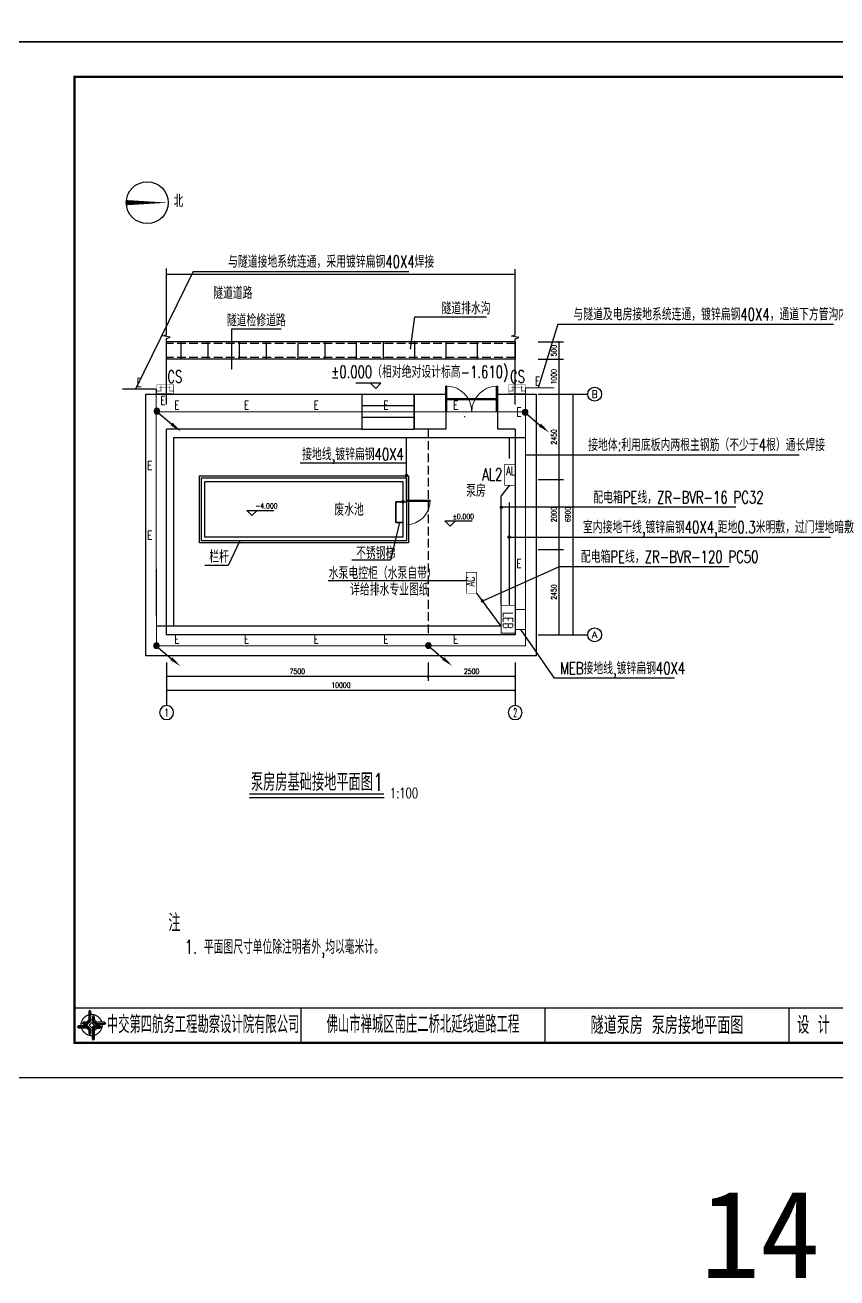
# Model space of a CAD drawing. Header units: millimetres. Extents: x 210068 to 672068, y -299976 to -107099.
# Drawn here: x 463653 to 486946, y -299935 to -264009 of the extents above; entities that cross this region are included whole.
import ezdxf
from ezdxf.enums import TextEntityAlignment as Align

# ---------------------------------------------------------------- set-up
doc = ezdxf.new("R2010")
doc.units = ezdxf.units.MM
doc.header["$LTSCALE"] = 1000
doc.header["$MEASUREMENT"] = 0
doc.linetypes.add('DASH', pattern=[0.35, 0.25, -0.1])
for name, color, linetype in [('---GPS_废水管_DN', 74, 'Continuous'), ('1', 1, 'Continuous'), ('AXIS', 6, 'Continuous'), ('AXIS_TEXT', 7, 'Continuous'), ('DIM_ELEV', 3, 'Continuous'), ('DIM_LEAD', 3, 'Continuous'), ('DIM_SYMB', 3, 'Continuous'), ('E-SYST-DIM', 3, 'Continuous'), ('E-TEXT-PLAN', 7, 'Continuous'), ('E-TEXT-PLAN-DER', 7, 'Continuous'), ('electrical text', 3, 'Continuous'), ('FL', 7, 'Continuous'), ('GRD', 132, 'GRD1'), ('PMSBB', 7, 'Continuous'), ('PUB_TEXT', 7, 'Continuous'), ('QQ', 8, 'Continuous'), ('T-CABL-E', 7, 'Continuous'), ('WALL', 9, 'Continuous'), ('WINDOW', 4, 'Continuous'), ('图框', 7, 'Continuous'), ('文字', 7, 'Continuous')]:
    doc.layers.add(name, color=color, linetype=linetype)
doc.styles.add('-黑体', font='SIMHEI.TTF')
doc.styles.add('_TCH_AXIS', font='COMPLEX', dxfattribs={"bigfont": 'GBCBIG'})
doc.styles.add('_TCH_DIM', font='SIMPLEX', dxfattribs={"width": 0.8, "height": 3.5, "bigfont": 'HZTXT'})
doc.styles.add('COMPLEX', font='COMPLEX')
doc.styles.add('DIM_FONT', font='SIMPLEX', dxfattribs={"width": 0.7, "bigfont": 'GBCBIG'})
doc.styles.add('IDQSTYLE', font='simplex1.shx', dxfattribs={"width": 0.7, "bigfont": 'hztxt.shx'})
doc.styles.get("Standard").update_dxf_attribs({"font": 'simplex1.shx', "width": 0.7, "bigfont": 'HZTXT.shx'})
doc.styles.add('四航院', font='simplex1.shx', dxfattribs={"width": 0.7, "height": 3.5, "bigfont": 'HZTXT.shx'})
doc.linetypes.add('GRD1', pattern='A,0.1,-0.3,0.58,[130,Idq30.shx,S=0.2,R=0,X=0,Y=0],-0.01,[130,Idq30.shx,S=0.2,R=0,X=0,Y=0],-0.01,[130,Idq30.shx,S=0.2,R=0,X=0,Y=0],-0.01,[130,Idq30.shx,S=0.2,R=0,X=0,Y=0],-0.01,0.58,-0.3,0.1', length=2)
doc.dimstyles.new('DIMN50', dxfattribs={"dimscale": 0.5, "dimtxt": 300, "dimasz": 100, "dimexe": 250, "dimexo": 300, "dimgap": 150, "dimtad": 1, "dimdec": 0, "dimzin": 0, "dimdsep": 46, "dimtxsty": 'DIM_FONT', "dimblk": 'ARCHTICK', "dimcen": 0.09, "dimclrt": 7, "dimazin": 2, "dimtfac": 1, "dimtdec": 0, "dimtix": 1, "dimtmove": 2, "dimatfit": 3, "dimldrblk": 'ARCHTICK', "dimfxl": 0, "dimtolj": 1, "dimtzin": 0, "dimarcsym": 0})

# ---------------------------------------------------------------- blocks, each defined once
blk = doc.blocks.new('tb')
at = {"lineweight": -3}
h = blk.add_hatch(color=256, dxfattribs=at)
h.paths.add_polyline_path([(-1.23, -0.13), (-3.78, -0.14), (-4.14, -0.41), (-1.4, -0.44), (-0.56, -1.24), (-0.54, -2.62), (-0.27, -2.2), (-0.26, -1.06)])
h.paths.add_polyline_path([(0.13, -1.08), (0.14, -3.86), (0.41, -4.26), (0.44, -1.24), (1.25, -0.43), (2.66, -0.43), (2.26, -0.16), (1.07, -0.15)])
h.paths.add_polyline_path([(1.08, 0.3), (3.62, 0.3), (4.02, 0.56), (1.25, 0.57), (0.43, 1.39), (0.43, 2.8), (0.16, 2.41), (0.15, 1.24)])
h.paths.add_polyline_path([(-0.28, 1.21), (-0.28, 3.99), (-0.56, 4.39), (-0.57, 1.41), (-1.38, 0.6), (-2.74, 0.56), (-2.33, 0.3), (-1.2, 0.29)])
for p, q in [((-0.56, 4.39), (-0.57, 1.41)), ((-1.38, 0.6), (-2.74, 0.56)), ((-0.57, 1.41), (-1.38, 0.6)), ((0.43, 2.8), (0.43, 1.39)), ((0.43, 1.39), (1.25, 0.57)), ((1.25, 0.57), (4.02, 0.56)), ((-4.14, -0.41), (-1.4, -0.44)), ((-1.4, -0.44), (-0.56, -1.24)), ((-0.56, -1.24), (-0.54, -2.62)), ((0.41, -4.26), (0.44, -1.24)), ((0.44, -1.24), (1.25, -0.43)), ((1.25, -0.43), (2.66, -0.43))]:
    blk.add_line(p, q, dxfattribs=at)
at = {"lineweight": -3, "flags": 128}
for points in [[(-0.9, 3.99), (-0.9, 1.58), (-1.53, 0.91), (-2.34, 0.91), (-2.74, 0.56), (-2.33, 0.3), (-1.2, 0.29), (-0.28, 1.21), (-0.28, 3.99), (-0.56, 4.39)], [(-0.04, 0.77), (0.68, 0.04), (-0.04, -0.69), (-0.77, 0.05)], [(3.62, 0.92), (1.43, 0.92), (0.77, 1.54), (0.77, 2.38), (0.43, 2.8), (0.16, 2.41), (0.15, 1.24), (1.08, 0.3), (3.62, 0.3), (4.02, 0.56)], [(-3.73, -0.76), (-1.54, -0.76), (-0.89, -1.39), (-0.89, -2.21), (-0.54, -2.62), (-0.27, -2.2), (-0.26, -1.06), (-1.23, -0.13), (-3.78, -0.14), (-4.14, -0.41)], [(0.75, -3.85), (0.75, -1.43), (1.4, -0.78), (2.26, -0.78), (2.66, -0.43), (2.26, -0.16), (1.07, -0.15), (0.13, -1.08), (0.14, -3.86), (0.41, -4.26)]]:
    blk.add_lwpolyline(points, close=True, dxfattribs=at)
at = {"lineweight": -3, "const_width": 0.35, "flags": 128}
for points in [[(-0.9, 3.02, 0.324167), (-3.16, -0.14)], [(2.88, 0.92, 0.324403), (-0.24, 3.15)], [(0.75, -2.86, 0.325418), (3.02, 0.26)], [(-2.98, -0.76, 0.322976), (0.14, -2.98)]]:
    blk.add_lwpolyline(points, format="xyb", dxfattribs=at)
blk = doc.blocks.new('series')
at = {"width": 0.75}
for tag, height, p in [('页码', 4, (-35, -19)), ('图名', 5, (-220, -282)), ('图号', 5, (-20, -282))]:
    blk.add_attdef(tag, text='', height=height, dxfattribs=at).set_placement(p, align=Align.MIDDLE_CENTER)
blk = doc.blocks.new('$DorLib2D$00000001')
at = {"color": 8}
for p, q in [((0.45, 0.975), (0.5, 0.975)), ((0.45, 0), (0.45, 0.975)), ((0.5, 0), (0.5, 0.975)), ((0.5, 0), (0.45, 0))]:
    blk.add_line(p, q, dxfattribs=at)
at = {"color": 8, "lineweight": 13}
blk.add_arc((0.475, 0), 0.975, 91.4693, 180, dxfattribs=at)
blk = doc.blocks.new('$TCHSYS$WIN2D')
for p, q in [((-0.5, 0.5), (0.5, 0.5)), ((-0.5, 0.5), (-0.5, -0.5)), ((0.5, 0.5), (0.5, -0.5)), ((0.5, 0.167), (-0.5, 0.167)), ((0.5, -0.167), (-0.5, -0.167)), ((-0.5, -0.5), (0.5, -0.5))]:
    blk.add_line(p, q)
blk = doc.blocks.new('_AXISO')
blk.add_circle((0, 0), 0.5)
at = {"layer": 'AXIS_TEXT', "style": 'COMPLEX', "width": 1.041667}
blk.add_attdef('A', text='', height=0.56, dxfattribs=at).set_placement((-0.25, -0.28), (0.25, -0.28), align=Align.FIT)
blk = doc.blocks.new('$DorLib2D$00000002')
at = {"color": 8}
for p, q in [((-0.5, 0), (-0.5, 0.4875)), ((-0.475, 0.4875), (-0.5, 0.4875)), ((-0.475, 0), (-0.475, 0.4875)), ((0.475, 0), (0.475, 0.4875)), ((0.475, 0.4875), (0.5, 0.4875)), ((0.5, 0), (0.5, 0.4875)), ((-0.5, 0), (-0.475, 0)), ((0.5, 0), (0.475, 0))]:
    blk.add_line(p, q, dxfattribs=at)
at = {"color": 8, "lineweight": 13}
for centre, start, end in [((-0.4875, 0), 0, 88.53072), ((0.4875, 0), 91.46928, 180)]:
    blk.add_arc(centre, 0.4875, start, end, dxfattribs=at)
blk = doc.blocks.new('_ArchTick')
at = {"color": 0, "linetype": 'ByBlock', "const_width": 0.4}
blk.add_lwpolyline([(-0.5, -0.5), (0.5, 0.5)], dxfattribs=at)
blk = doc.blocks.new('*D153')
at = {"layer": 'AXIS', "color": 0, "lineweight": -2}
for p, q in [((478642, -274594), (479498, -274594)), ((479373, -281494), (479373, -274594)), ((478642, -281494), (479498, -281494))]:
    blk.add_line(p, q, dxfattribs=at)
at = {"layer": 'Defpoints', "color": 0}
for p in [(478492, -274594), (479373, -274594), (478492, -281494)]:
    blk.add_point(p, dxfattribs=at)
at = {"layer": 'AXIS', "color": 0, "lineweight": -2, "xscale": 50, "yscale": 50, "zscale": 50}
for p, rotation in [((479373, -274594), 90), ((479373, -281494), 270)]:
    blk.add_blockref('_ArchTick', p, dxfattribs=dict(at, rotation=rotation))
at = {"layer": 'AXIS', "color": 7, "insert": (479223, -278044), "char_height": 150, "attachment_point": 5, "rotation": 90, "style": 'DIM_FONT'}
blk.add_mtext('\\A1;6900', dxfattribs=at)
blk = doc.blocks.new('*D154')
at = {"layer": 'AXIS', "color": 0, "lineweight": -2}
for p, q in [((478377, -273094), (479098, -273094)), ((478973, -273594), (478973, -273094)), ((478377, -273594), (479098, -273594))]:
    blk.add_line(p, q, dxfattribs=at)
at = {"layer": 'Defpoints', "color": 0}
for p in [(478227, -273094), (478973, -273094), (478227, -273594)]:
    blk.add_point(p, dxfattribs=at)
at = {"layer": 'AXIS', "color": 0, "lineweight": -2, "xscale": 50, "yscale": 50, "zscale": 50}
for p, rotation in [((478973, -273094), 90), ((478973, -273594), 270)]:
    blk.add_blockref('_ArchTick', p, dxfattribs=dict(at, rotation=rotation))
at = {"layer": 'AXIS', "color": 7, "insert": (478823, -273344), "char_height": 150, "attachment_point": 5, "rotation": 90, "style": 'DIM_FONT'}
blk.add_mtext('\\A1;500', dxfattribs=at)
blk = doc.blocks.new('*D155')
at = {"layer": 'AXIS', "color": 0, "lineweight": -2}
for p, q in [((478377, -273594), (479098, -273594)), ((478973, -274594), (478973, -273594)), ((478377, -274594), (479098, -274594))]:
    blk.add_line(p, q, dxfattribs=at)
at = {"layer": 'Defpoints', "color": 0}
for p in [(478227, -273594), (478973, -273594), (478227, -274594)]:
    blk.add_point(p, dxfattribs=at)
at = {"layer": 'AXIS', "color": 0, "lineweight": -2, "xscale": 50, "yscale": 50, "zscale": 50}
for p, rotation in [((478973, -273594), 90), ((478973, -274594), 270)]:
    blk.add_blockref('_ArchTick', p, dxfattribs=dict(at, rotation=rotation))
at = {"layer": 'AXIS', "color": 7, "insert": (478823, -274094), "char_height": 150, "attachment_point": 5, "rotation": 90, "style": 'DIM_FONT'}
blk.add_mtext('\\A1;1000', dxfattribs=at)
blk = doc.blocks.new('*D156')
at = {"layer": 'AXIS', "color": 0, "lineweight": -2}
for p, q in [((478377, -274594), (479098, -274594)), ((478973, -277044), (478973, -274594)), ((478377, -277044), (479098, -277044))]:
    blk.add_line(p, q, dxfattribs=at)
at = {"layer": 'Defpoints', "color": 0}
for p in [(478227, -274594), (478973, -274594), (478227, -277044)]:
    blk.add_point(p, dxfattribs=at)
at = {"layer": 'AXIS', "color": 0, "lineweight": -2, "xscale": 50, "yscale": 50, "zscale": 50}
for p, rotation in [((478973, -274594), 90), ((478973, -277044), 270)]:
    blk.add_blockref('_ArchTick', p, dxfattribs=dict(at, rotation=rotation))
at = {"layer": 'AXIS', "color": 7, "insert": (478823, -275819), "char_height": 150, "attachment_point": 5, "rotation": 90, "style": 'DIM_FONT'}
blk.add_mtext('\\A1;2450', dxfattribs=at)
blk = doc.blocks.new('*D157')
at = {"layer": 'AXIS', "color": 0, "lineweight": -2}
for p, q in [((478377, -277044), (479098, -277044)), ((478973, -279044), (478973, -277044)), ((478377, -279044), (479098, -279044))]:
    blk.add_line(p, q, dxfattribs=at)
at = {"layer": 'Defpoints', "color": 0}
for p in [(478227, -277044), (478973, -277044), (478227, -279044)]:
    blk.add_point(p, dxfattribs=at)
at = {"layer": 'AXIS', "color": 0, "lineweight": -2, "xscale": 50, "yscale": 50, "zscale": 50}
for p, rotation in [((478973, -277044), 90), ((478973, -279044), 270)]:
    blk.add_blockref('_ArchTick', p, dxfattribs=dict(at, rotation=rotation))
at = {"layer": 'AXIS', "color": 7, "insert": (478823, -278044), "char_height": 150, "attachment_point": 5, "rotation": 90, "style": 'DIM_FONT'}
blk.add_mtext('\\A1;2000', dxfattribs=at)
blk = doc.blocks.new('*D158')
at = {"layer": 'AXIS', "color": 0, "lineweight": -2}
for p, q in [((478377, -279044), (479098, -279044)), ((478973, -281494), (478973, -279044)), ((478377, -281494), (479098, -281494))]:
    blk.add_line(p, q, dxfattribs=at)
at = {"layer": 'Defpoints', "color": 0}
for p in [(478227, -279044), (478973, -279044), (478227, -281494)]:
    blk.add_point(p, dxfattribs=at)
at = {"layer": 'AXIS', "color": 0, "lineweight": -2, "xscale": 50, "yscale": 50, "zscale": 50}
for p, rotation in [((478973, -279044), 90), ((478973, -281494), 270)]:
    blk.add_blockref('_ArchTick', p, dxfattribs=dict(at, rotation=rotation))
at = {"layer": 'AXIS', "color": 7, "insert": (478823, -280269), "char_height": 150, "attachment_point": 5, "rotation": 90, "style": 'DIM_FONT'}
blk.add_mtext('\\A1;2450', dxfattribs=at)
blk = doc.blocks.new('*D159')
at = {"layer": 'AXIS', "color": 0, "lineweight": -2}
for p, q in [((467714, -282434), (467714, -283216)), ((477714, -282434), (477714, -283216)), ((477714, -283091), (467714, -283091))]:
    blk.add_line(p, q, dxfattribs=at)
at = {"layer": 'Defpoints', "color": 0}
for p in [(467714, -282284), (477714, -282284), (467714, -283091)]:
    blk.add_point(p, dxfattribs=at)
at = {"layer": 'AXIS', "color": 0, "lineweight": -2, "xscale": 50, "yscale": 50, "zscale": 50, "rotation": 180}
blk.add_blockref('_ArchTick', (467714, -283091), dxfattribs=at)
at = {"layer": 'AXIS', "color": 0, "lineweight": -2, "xscale": 50, "yscale": 50, "zscale": 50}
blk.add_blockref('_ArchTick', (477714, -283091), dxfattribs=at)
at = {"layer": 'AXIS', "color": 7, "insert": (472714, -282941), "char_height": 150, "attachment_point": 5, "style": 'DIM_FONT'}
blk.add_mtext('\\A1;10000', dxfattribs=at)
blk = doc.blocks.new('*D160')
at = {"layer": 'AXIS', "color": 0, "lineweight": -2}
for p, q in [((475214, -282284), (475214, -282816)), ((477714, -282284), (477714, -282816)), ((477714, -282691), (475214, -282691))]:
    blk.add_line(p, q, dxfattribs=at)
at = {"layer": 'Defpoints', "color": 0}
for p in [(475214, -282134), (477714, -282134), (475214, -282691)]:
    blk.add_point(p, dxfattribs=at)
at = {"layer": 'AXIS', "color": 0, "lineweight": -2, "xscale": 50, "yscale": 50, "zscale": 50, "rotation": 180}
blk.add_blockref('_ArchTick', (475214, -282691), dxfattribs=at)
at = {"layer": 'AXIS', "color": 0, "lineweight": -2, "xscale": 50, "yscale": 50, "zscale": 50}
blk.add_blockref('_ArchTick', (477714, -282691), dxfattribs=at)
at = {"layer": 'AXIS', "color": 7, "insert": (476464, -282541), "char_height": 150, "attachment_point": 5, "style": 'DIM_FONT'}
blk.add_mtext('\\A1;2500', dxfattribs=at)
blk = doc.blocks.new('*D161')
at = {"layer": 'AXIS', "color": 0, "lineweight": -2}
for p, q in [((467714, -282284), (467714, -282816)), ((475214, -282284), (475214, -282816)), ((475214, -282691), (467714, -282691))]:
    blk.add_line(p, q, dxfattribs=at)
at = {"layer": 'Defpoints', "color": 0}
for p in [(467714, -282134), (475214, -282134), (467714, -282691)]:
    blk.add_point(p, dxfattribs=at)
at = {"layer": 'AXIS', "color": 0, "lineweight": -2, "xscale": 50, "yscale": 50, "zscale": 50, "rotation": 180}
blk.add_blockref('_ArchTick', (467714, -282691), dxfattribs=at)
at = {"layer": 'AXIS', "color": 0, "lineweight": -2, "xscale": 50, "yscale": 50, "zscale": 50}
blk.add_blockref('_ArchTick', (475214, -282691), dxfattribs=at)
at = {"layer": 'AXIS', "color": 7, "insert": (471464, -282541), "char_height": 150, "attachment_point": 5, "style": 'DIM_FONT'}
blk.add_mtext('\\A1;7500', dxfattribs=at)
blk = doc.blocks.new('HC001538')
at = {"color": 0, "linetype": 'Continuous', "const_width": 0.3}
blk.add_lwpolyline([(5, 2.5), (-5, 2.5), (-5, -2.5), (5, -2.5)], close=True, dxfattribs=at)
at = {"color": 0, "style": 'IDQSTYLE', "width": 0.7}
blk.add_attdef('AXT', (-2.25, -1.25), '', height=2.5, dxfattribs=at)
at = {"layer": 'E-TEXT-PLAN-DER', "color": 0, "style": 'IDQSTYLE', "width": 0.7}
blk.add_attdef('PSFHATT', (7, -2.5), '', height=2.5, dxfattribs=at)
blk = doc.blocks.new('HC001529')
at = {"color": 0, "linetype": 'Continuous', "const_width": 0.3}
blk.add_lwpolyline([(5, 2.5), (-5, 2.5), (-5, -2.5), (5, -2.5)], close=True, dxfattribs=at)
at = {"color": 0, "style": 'IDQSTYLE', "width": 0.7}
blk.add_attdef('AL', (-1.46, -1.25), '', height=2.5, dxfattribs=at)
at = {"layer": 'E-TEXT-PLAN-DER', "color": 0, "style": 'IDQSTYLE', "width": 0.7}
blk.add_attdef('PSFHATT', (7, -2.5), '', height=2.5, dxfattribs=at)
blk = doc.blocks.new('*X18')
at = {"color": 0, "linetype": 'Continuous'}
for p, q in [((192.59, 446.72), (193.87, 448.01)), ((192.65, 446.36), (194.23, 447.94)), ((192.69, 447.24), (193.35, 447.91)), ((192.79, 446.07), (194.52, 447.8)), ((192.98, 445.84), (194.75, 447.61)), ((193.23, 445.66), (194.93, 447.37)), ((193.53, 445.54), (195.05, 447.06)), ((193.92, 445.51), (195.08, 446.67)), ((194.61, 445.77), (194.82, 445.99))]:
    blk.add_line(p, q, dxfattribs=at)
blk = doc.blocks.new('HC000750')
at = {"color": 0, "linetype": 'Continuous'}
blk.add_line((0, -0.06), (-3.11, -3.23), dxfattribs=at)
blk.add_lwpolyline([(-3.11, -3.23, 0.8, 0, 0), (-5.06, -5.12, 0, 0, 0)], format="xyseb", dxfattribs=at)
blk.add_circle((0, 0), 0.625, dxfattribs=at)
at = {"color": 0, "linetype": 'Continuous', "xscale": 0.5, "yscale": 0.5, "zscale": 0.5}
blk.add_blockref('*X18', (-96.92, -223.38), dxfattribs=at)
at = {"layer": 'E-TEXT-PLAN-DER', "color": 0, "style": 'IDQSTYLE', "width": 0.7}
blk.add_attdef('PSFHATT', (2.63, -5.12), '', height=2.5, dxfattribs=at)
blk = doc.blocks.new('A$C4E6C0036')
at = {"layer": 'E-TEXT-PLAN', "color": 4, "xscale": 320, "yscale": 320, "zscale": 320}
blk.add_blockref('HC000750', (1618, 1638), dxfattribs=at)
blk = doc.blocks.new('1633')
at = {"layer": 'FL', "color": 11, "linetype": 'Continuous', "const_width": 0.3}
blk.add_lwpolyline([(2.5, -5), (2.5, 5), (-2.5, 5), (-2.5, -5)], close=True, dxfattribs=at)
for points in [[(1.96, 2.5), (-1.19, 2.5), (-1.19, 5)], [(1.12, 0), (1.12, 3.71)], [(1.12, 0), (1.12, -3.71)], [(1.96, -2.5), (-1.19, -2.5), (-1.19, -5)]]:
    blk.add_lwpolyline(points, dxfattribs=at)
blk = doc.blocks.new('A$C1E6022BB')
at = {"layer": 'PMSBB', "color": 3, "linetype": 'Continuous', "ltscale": 1.25, "xscale": 96, "yscale": 96, "zscale": 96, "rotation": 90}
blk.add_blockref('1633', (494, 254), dxfattribs=at)

msp = doc.modelspace()

# ---------------------------------------------------------------- linework, layer by layer
at = {"layer": '---GPS_废水管_DN', "const_width": 20}
msp.add_lwpolyline([(476262.5, -275251.6, -1), (476267, -275232.2, -1)], format="xyb", close=True, dxfattribs=at)
at = {"layer": '---GPS_废水管_DN'}
msp.add_lwpolyline([(468813.9, -277094.3), (474494.4, -277094.3), (474494.4, -278694.4), (468813.9, -278694.4)], close=True, dxfattribs=at)
for p, q in [((475714.4, -274714.4), (477214.4, -274714.4)), ((475714.4, -274744.4), (477214.4, -274744.4)), ((470087.9, -286159.1), (473952.4, -286159.1))]:
    msp.add_line(p, q)
at = {"color": 8, "linetype": 'DASH'}
msp.add_line((475214.4, -275594.4), (475214.4, -281494.4), dxfattribs=at)
for points in [[(504068.5, -264491.9), (504068.5, -234791.9), (462068.5, -234791.9), (462068.5, -264491.9)], [(504068.5, -294191.9), (504068.5, -264491.9), (462068.5, -264491.9), (462068.5, -294191.9)]]:
    msp.add_lwpolyline(points, close=True)
for points, const_width in [([(503068.5, -265491.9), (465068.5, -265491.9), (465068.5, -293191.9), (503068.5, -293191.9), (503068.5, -265491.9)], 70), ([(470087.9, -286059.1), (473952.4, -286059.1)], 40), ([(465068.5, -292191.9), (503068.5, -292191.9)], 40)]:
    msp.add_lwpolyline(points, dxfattribs=dict(const_width=const_width))
at = {"layer": 'AXIS'}
for p, q in [((478492.2, -274594.4), (479793.8, -274594.4)), ((478492.2, -281494.4), (479793.8, -281494.4)), ((467714.4, -282284.4), (467714.4, -283524.1)), ((477714.4, -282284.4), (477714.4, -283524.1))]:
    msp.add_line(p, q, dxfattribs=at)
at = {"layer": 'DIM_ELEV'}
for p, q in [((473864.3, -274280), (473140.8, -274280)), ((473714.3, -274430), (473564.3, -274280)), ((473714.3, -274430), (473864.3, -274280)), ((470161.9, -278075), (470011.9, -277925)), ((470011.9, -277925), (470794.4, -277925)), ((470161.9, -278075), (470311.9, -277925)), ((475850.3, -278379.3), (475700.3, -278229.3)), ((475700.3, -278229.3), (476482.8, -278229.3)), ((475850.3, -278379.3), (476000.3, -278229.3))]:
    msp.add_line(p, q, dxfattribs=at)
at = {"layer": 'DIM_LEAD', "extrusion": (-1, 0, 0)}
msp.add_line((474380.1, -278277.6, 30), (474380.1, -278277.6), dxfattribs=at)
at = {"layer": 'DIM_SYMB'}
msp.add_lwpolyline([(466558.4, -269102.1, 150, 0, 0), (467758.4, -269102.1, 0, 0, 0)], format="xyseb", dxfattribs=at)
for points in [[(467714.4, -274894.4), (467714.4, -273000.1), (467819.4, -272961.9), (467609.4, -272924.9), (467714.4, -272887.6), (467714.4, -270993.4)], [(477714.4, -274894.4), (477714.4, -273008.9), (477819.4, -272970.6), (477609.4, -272933.6), (477714.4, -272896.4), (477714.4, -271010.8)]]:
    msp.add_lwpolyline(points, dxfattribs=at)
msp.add_circle((467158.4, -269102.1), 600, dxfattribs=at)
at = {"layer": 'E-SYST-DIM'}
msp.add_line((478980.7, -279541), (476777.3, -280525.6), dxfattribs=at)
at = {"layer": 'electrical text'}
for p, q in [((468478.6, -271079.1), (466822.5, -274445.7)), ((468478.6, -271079.1), (474664.9, -271079.1)), ((474714.4, -273284.7), (474839.1, -272379.7)), ((474839.1, -272379.7), (476894, -272379.7)), ((478934, -272588.6), (478370.7, -274410.5)), ((478934, -272588.6), (486842.6, -272588.6)), ((469581, -272724.7), (470998.7, -272724.7)), ((469581, -273870.8), (469581, -272724.7)), ((471550.1, -276565.7), (474594.4, -276565.7)), ((478011.5, -276333.6), (485860.4, -276333.6)), ((484044.5, -277838.3), (477314.4, -277838.3)), ((474394.4, -278277.6), (474139.9, -279354.1)), ((477490.5, -278691.8), (486755.7, -278691.8)), ((469814.8, -278794.4), (469483.4, -279504.2)), ((474139.9, -279354.1), (473027.1, -279354.1)), ((469483.4, -279504.2), (468814.6, -279504.2)), ((483852.1, -279541), (478980.7, -279541)), ((476309.6, -279946.6), (472346.5, -279946.6)), ((477862.8, -281339.5), (478835.5, -282736.5)), ((482284.2, -282736.5), (478835.5, -282736.5))]:
    msp.add_line(p, q, dxfattribs=at)
for points, const_width in [([(474714.3, -273294.7, -1), (474714.5, -273274.7, -1)], 20), ([(471461.6, -273604, -1), (471467.2, -273584.8, -1)], 20), ([(469581, -273880.8, -1), (469581, -273860.8, -1)], 20), ([(474619.4, -276922.6, -1), (474569.4, -276922.6, -1)], 50), ([(474519.4, -277677.6, -1), (474469.4, -277677.6, -1)], 50), ([(477339.4, -277838.3, -1), (477289.4, -277838.3, -1)], 50), ([(474403.9, -278274.7, 1), (474384.8, -278280.5, 1)], 20), ([(469819, -278785.3, 1), (469810.6, -278803.4, 1)], 20), ([(477515.7, -278691.8, 1), (477565.7, -278691.8, 1)], 50), ([(476802.3, -280525.6, -1), (476752.3, -280525.6, -1)], 50)]:
    msp.add_lwpolyline(points, format="xyb", close=True, dxfattribs=dict(at, const_width=const_width))
at = {"layer": 'GRD', "ltscale": 0.5}
for p, q in [((467924.3, -275832.1), (478011.3, -275832.1)), ((467924.3, -281250), (467924.3, -275832.1)), ((474594.4, -277677.6), (474594.4, -275832.1)), ((477540.7, -275832.1), (477540.7, -276435.8)), ((477314.4, -277514.8), (477564.4, -277205.5)), ((474494.4, -277677.6), (474594.4, -277677.6)), ((477314.4, -280646.8), (477314.4, -277514.8)), ((477540.7, -277704.6), (477540.7, -280646.8)), ((477314.4, -281250), (476609.6, -280299.5)), ((477314.4, -281250), (467420.1, -281250))]:
    msp.add_line(p, q, dxfattribs=at)
at = {"layer": 'QQ'}
for p, q in [((477714.4, -271162.1), (467714.4, -271162.1)), ((477714.4, -273094.4), (467714.4, -273094.4)), ((468124.4, -273094.4), (468124.4, -273594.4)), ((468899.4, -273094.4), (468899.4, -273594.4)), ((469799.4, -273094.4), (469799.4, -273594.4)), ((469799.4, -273094.4), (469799.4, -273594.4)), ((470574.4, -273094.4), (470574.4, -273594.4)), ((471474.4, -273094.4), (471474.4, -273594.4)), ((472249.4, -273094.4), (472249.4, -273594.4)), ((473149.4, -273094.4), (473149.4, -273594.4)), ((473149.4, -273094.4), (473149.4, -273594.4)), ((473924.4, -273094.4), (473924.4, -273594.4)), ((474824.4, -273094.4), (474824.4, -273594.4)), ((475724.4, -273094.4), (475724.4, -273594.4)), ((476624.4, -273094.4), (476624.4, -273594.4)), ((477714.4, -273094.4), (477714.4, -273594.4)), ((477714.4, -273594.4), (467714.4, -273594.4))]:
    msp.add_line(p, q, dxfattribs=at)
at = {"layer": 'QQ', "linetype": 'DASH'}
for p, q in [((477714.4, -273144.4), (467714.4, -273144.4)), ((477714.4, -273544.4), (467714.4, -273544.4))]:
    msp.add_line(p, q, dxfattribs=at)
at = {"layer": 'T-CABL-E', "color": 170, "linetype": 'Continuous', "const_width": 30}
for points in [[(467414.1, -274445.7), (466445.1, -274445.7)], [(467414.1, -275105.1), (467414.1, -274445.7)], [(478838.4, -274410.5), (478011.3, -274410.5)], [(478011.3, -274410.5), (478011.3, -275452.3)], [(467420.6, -281810.6), (467414.1, -275105.1)], [(478011.3, -275452.3), (478011.3, -281810.6)], [(478011.3, -280768.8), (477714.4, -280768.8)], [(478011.3, -281339.5), (477714.4, -281339.5)]]:
    msp.add_lwpolyline(points, dxfattribs=at)
at = {"layer": 'T-CABL-E', "color": 170, "linetype": 'Continuous', "ltscale": 1000, "const_width": 30}
for points in [[(478011.3, -275097.7), (467420.6, -275097.7)], [(478011.3, -281810.6), (467420.6, -281810.6)]]:
    msp.add_lwpolyline(points, dxfattribs=at)
at = {"layer": 'WALL'}
for p, q in [((467114.4, -282094.4), (467114.4, -274594.4)), ((467114.4, -274594.4), (473314.4, -274594.4)), ((473314.4, -274594.4), (473314.4, -275594.4)), ((474814.4, -275594.4), (474814.4, -274594.4)), ((474814.4, -274594.4), (475720.4, -274594.4)), ((475720.4, -274594.4), (475720.4, -275594.4)), ((477220.4, -274594.4), (478314.4, -274594.4)), ((477220.4, -275594.4), (477220.4, -274594.4)), ((478314.4, -274594.4), (478314.4, -282094.4)), ((467714.4, -281494.4), (467714.4, -275594.4)), ((473314.4, -275594.4), (467714.4, -275594.4)), ((475720.4, -275594.4), (474814.4, -275594.4)), ((477714.4, -275594.4), (477220.4, -275594.4)), ((477714.4, -275594.4), (477714.4, -281494.4)), ((468653.9, -278854.4), (468653.9, -276934.3)), ((468653.9, -276934.3), (474654.4, -276934.3)), ((474654.4, -276934.3), (474654.4, -278854.4)), ((468713.9, -278794.4), (468713.9, -276994.3)), ((468713.9, -276994.3), (474594.4, -276994.3)), ((474594.4, -276994.3), (474594.4, -278794.4)), ((471392.6, -278854.4), (468653.9, -278854.4)), ((471357.6, -278794.4), (468713.9, -278794.4)), ((474594.4, -278794.4), (471357.6, -278794.4)), ((474654.4, -278854.4), (471392.6, -278854.4)), ((477714.4, -281494.4), (467714.4, -281494.4)), ((478314.4, -282094.4), (467114.4, -282094.4))]:
    msp.add_line(p, q, dxfattribs=at)
at = {"layer": 'WALL', "extrusion": (-1, 0, 0)}
for p, q in [((474294.4, -278277.6, 25.7), (474294.4, -277677.6, 25.7)), ((474294.4, -278277.6, 21.4), (474294.4, -277677.6, 21.4)), ((474294.4, -278277.6, 17.1), (474294.4, -277677.6, 17.1)), ((474294.4, -278277.6, 12.9), (474294.4, -277677.6, 12.9)), ((474294.4, -278277.6, 8.6), (474294.4, -277677.6, 8.6)), ((474294.4, -278277.6, 4.3), (474294.4, -277677.6, 4.3)), ((474294.4, -277677.6), (474294.4, -278277.6)), ((474294.4, -278277.6, 30), (474294.4, -277677.6, 30)), ((474294.4, -278191.8), (474294.4, -278191.8, 30)), ((474294.4, -278277.6), (474294.4, -278277.6)), ((474294.4, -278277.6, 30), (474294.4, -278277.6, 30)), ((474294.4, -278277.6), (474294.4, -278277.6, 30))]:
    msp.add_line(p, q, dxfattribs=at)
at = {"layer": 'WALL', "extrusion": (0, 1, 0)}
for p, q in [((474294.4, -277677.6, 25.7), (474494.4, -277677.6, 25.7)), ((474294.4, -277677.6, 21.4), (474494.4, -277677.6, 21.4)), ((474294.4, -277677.6, 17.1), (474494.4, -277677.6, 17.1)), ((474294.4, -277677.6, 12.9), (474494.4, -277677.6, 12.9)), ((474294.4, -277677.6, 8.6), (474494.4, -277677.6, 8.6)), ((474294.4, -277677.6, 4.3), (474494.4, -277677.6, 4.3)), ((474494.4, -277677.6), (474294.4, -277677.6)), ((474294.4, -277677.6, 30), (474494.4, -277677.6, 30)), ((474294.4, -278277.6, 4.3), (474494.4, -278277.6, 4.3)), ((474294.4, -278277.6, 8.6), (474494.4, -278277.6, 8.6)), ((474294.4, -278277.6, 12.9), (474494.4, -278277.6, 12.9)), ((474294.4, -278277.6, 17.1), (474494.4, -278277.6, 17.1)), ((474294.4, -278277.6, 21.4), (474494.4, -278277.6, 21.4)), ((474294.4, -278277.6, 25.7), (474494.4, -278277.6, 25.7)), ((474294.4, -278277.6), (474494.4, -278277.6)), ((474494.4, -278277.6, 30), (474294.4, -278277.6, 30))]:
    msp.add_line(p, q, dxfattribs=at)
at = {"layer": 'WINDOW', "extrusion": (-1, 0, 0)}
for p, q in [((474322.9, -278277.6, 30), (474322.9, -278277.6)), ((474351.5, -278277.6, 30), (474351.5, -278277.6))]:
    msp.add_line(p, q, dxfattribs=at)
at = {"layer": '图框', "const_width": 40}
for points in [[(471568.5, -292191.9), (471568.5, -293191.9)], [(478568.5, -293191.9), (478568.5, -292191.9)], [(485568.5, -293191.9), (485568.5, -292191.9)]]:
    msp.add_lwpolyline(points, dxfattribs=at)

# ---------------------------------------------------------------- block references
ref = msp.add_blockref('series', (504068.5, -264491.9), dxfattribs=dict(xscale=100, yscale=100, zscale=100))
ref.add_attrib('页码', '第  14  页    共  19  页', dxfattribs={"height": 400, "width": 0.75}).set_placement((500568.5, -266391.9), align=Align.MIDDLE_CENTER)
ref.add_attrib('图名', '隧道泵房 泵房接地平面图', dxfattribs={"height": 500, "width": 0.75}).set_placement((482068.5, -292691.9), align=Align.MIDDLE_CENTER)
ref.add_attrib('图号', 'S5-DQ-01-14', dxfattribs={"height": 480, "width": 0.5}).set_placement((502068.5, -292691.9), align=Align.MIDDLE_CENTER)
at = {"lineweight": -3, "xscale": 100, "yscale": 100, "zscale": 100}
msp.add_blockref('tb', (465568, -292691.4), dxfattribs=at)
at = {"layer": 'AXIS'}
ref = msp.add_blockref('_AXISO', (479993.8, -274594.4), dxfattribs=dict(at, xscale=400, yscale=400, zscale=400))
ref.add_attrib('A', 'B', dxfattribs={"layer": 'AXIS_TEXT', "height": 203.2, "style": '_TCH_AXIS'}).set_placement((479911.6, -274696), (480076, -274696), align=Align.FIT)
ref = msp.add_blockref('_AXISO', (479993.8, -281494.4), dxfattribs=dict(at, xscale=400, yscale=400, zscale=400))
ref.add_attrib('A', 'A', dxfattribs={"layer": 'AXIS_TEXT', "height": 198.2, "style": '_TCH_AXIS'}).set_placement((479908.8, -281593.5), (480078.8, -281593.5), align=Align.FIT)
ref = msp.add_blockref('_AXISO', (467714.4, -283724.1), dxfattribs=dict(at, xscale=-400, yscale=400, zscale=400))
ref.add_attrib('A', '1', dxfattribs={"layer": 'AXIS_TEXT', "height": 219.2, "style": '_TCH_AXIS', "width": 1.555556}).set_placement((467641.3, -283833.7), (467787.4, -283833.7), align=Align.FIT)
ref = msp.add_blockref('_AXISO', (477714.4, -283724.1), dxfattribs=dict(at, xscale=-400, yscale=400, zscale=400))
ref.add_attrib('A', '2', dxfattribs={"layer": 'AXIS_TEXT', "height": 249.8, "style": '_TCH_AXIS', "width": 0.642857}).set_placement((477660.8, -283849), (477767.9, -283849), align=Align.FIT)
at = {"layer": 'E-TEXT-PLAN', "color": 5, "xscale": -0.5, "yscale": 0.5, "zscale": 0.5}
for p in [(467922.3, -274571.7), (478018.5, -274571.7)]:
    msp.add_blockref('A$C1E6022BB', p, dxfattribs=at)
at = {"layer": 'E-TEXT-PLAN', "color": 5, "xscale": -0.3919999999726326, "yscale": 0.3919999999925494, "zscale": 0.392, "rotation": 5.104558028926691}
for p in [(468123.3, -275664.4), (478689.9, -275693.3), (468111.3, -282391.8), (475911.2, -282386)]:
    msp.add_blockref('A$C4E6C0036', p, dxfattribs=at)
at = {"layer": 'E-TEXT-PLAN', "color": 4}
ref = msp.add_blockref('HC001529', (477564.4, -276905.5), dxfattribs=dict(at, xscale=60, yscale=60, zscale=60, rotation=90))
ref.add_attrib('AL', 'AL', dxfattribs={"color": 0, "height": 240, "width": 0.7}).set_placement((477461.2, -276983.3), align=Align.BOTTOM_LEFT)
ref = msp.add_blockref('HC001529', (476459.6, -279999.5), dxfattribs=dict(at, xscale=60, yscale=60, zscale=60, rotation=90))
ref.add_attrib('AL', 'AC', dxfattribs={"color": 0, "height": 240, "rotation": 90, "width": 0.7}).set_placement((476621.6, -280107.1), align=Align.BOTTOM_LEFT)
ref = msp.add_blockref('HC001538', (477514.4, -281046.8), dxfattribs=dict(at, xscale=-80, yscale=80, zscale=80, rotation=90))
ref.add_attrib('AXT', 'LEB', (477368.6, -280839.7), dxfattribs={"color": 0, "height": 280, "rotation": 270, "style": 'IDQSTYLE', "width": 0.7})
at = {"layer": 'WINDOW'}
for name, p, xscale, yscale, zscale, rotation in [('$DorLib2D$00000002', (476470.4, -275094.4), -1500, -1500, 1500, 180), ('$TCHSYS$WIN2D', (474064.4, -275094.4), -1500, -1000, 1500, 180), ('$DorLib2D$00000001', (474594.4, -277980.2), 700, -700, -700, 90)]:
    msp.add_blockref(name, p, dxfattribs=dict(at, xscale=xscale, yscale=yscale, zscale=zscale, rotation=rotation))

# ---------------------------------------------------------------- texts
at = {"style": '-黑体'}
msp.add_text('14', height=2520, dxfattribs=at).set_placement((483028.6, -299935.3))
at = {"layer": '1', "color": 0, "linetype": 'Continuous', "style": '四航院', "width": 0.7}
msp.add_text('泵房房基础接地平面图1', height=500, dxfattribs=at).set_placement((470132.8, -285966.7))
at = {"layer": 'E-SYST-DIM', "style": 'IDQSTYLE', "width": 0.7}
msp.add_text('AL2', height=350, dxfattribs=at).set_placement((477058.5, -276892.2), align=Align.MIDDLE_CENTER)
at = {"layer": 'E-TEXT-PLAN', "linetype": 'Continuous', "style": '四航院', "width": 0.7}
for s, height, p in [('注', 500, (467763.4, -290002.5)), ('1. 平面图尺寸单位除注明者外,均以毫米计。', 400, (468233.6, -290642.7))]:
    msp.add_text(s, height=height, dxfattribs=at).set_placement(p)
at = {"layer": 'electrical text', "width": 0.7}
for s, p in [('北', (467914.6, -269227.1)), ('与隧道接地系统连通，采用镀锌扁钢40X4焊接', (469479.6, -270969.3)), ('隧道道路', (469050.9, -271865.6)), ('隧道排水沟', (475599.8, -272304.7)), ('隧道检修道路', (469442.1, -272649.7)), ('与隧道及电房接地系统连通，镀锌扁钢40X4，通道下方管沟内敷设', (479384.9, -272478.8)), ('%%P0.000（相对绝对设计标高-1.610)', (472435.6, -274127.5)), ('接地体:利用底板内两根主钢筋（不少于4根）通长焊接', (479807.7, -276223.7)), ('接地线,镀锌扁钢40X4', (471602.6, -276490.7)), ('泵房', (476306.7, -277534.1)), ('配电箱PE线，ZR-BVR-16 PC32', (479955.1, -277728.4)), ('废水池', (472526.9, -278077.4)), ('室内接地干线,镀锌扁钢40X4,距地0.3米明敷，过门埋地暗敷', (479657.7, -278581.9)), ('栏杆', (468936.6, -279429.2)), ('不锈钢梯', (473151.4, -279323.1)), ('配电箱PE线，ZR-BVR-120 PC50', (479599.4, -279431.1)), ('水泵电控柜（水泵自带）', (472364.6, -279899)), ('详给排水专业图纸', (472978.1, -280369.9)), ('MEB接地线,镀锌扁钢40X4', (479002, -282626.6))]:
    msp.add_text(s, height=350, dxfattribs=at).set_placement(p)
for p in [(467950.4, -274090.1), (477779, -274090.1)]:
    msp.add_text('CS', height=350, dxfattribs=at).set_placement(p, align=Align.MIDDLE)
at = {"layer": 'PUB_TEXT', "style": '_TCH_DIM', "width": 0.705882}
for s, p in [('-4.000', (470259.4, -277872.5)), ('%%P0.000', (475917.8, -278176.8))]:
    msp.add_text(s, height=148.75, dxfattribs=at).set_placement(p)
at = {"layer": 'T-CABL-E', "color": 170, "style": 'IDQSTYLE', "width": 0.7}
for p in [(478353.9, -274220.5), (466929.6, -274255.7), (467604.1, -274775.4), (468008.9, -274907.7), (470008.9, -274907.7), (472008.9, -274907.7), (474008.9, -274907.7), (476008.9, -274907.7), (477821.3, -275105.1), (467229.5, -276639.7), (467229.5, -278639.7), (477821.3, -279452.3), (468008.9, -281620.6), (470008.9, -281620.6), (472008.9, -281620.6), (474008.9, -281620.6), (476008.9, -281620.6)]:
    msp.add_text('E', height=250, dxfattribs=at).set_placement(p, align=Align.MIDDLE_CENTER)
at = {"layer": '图框'}
for s, width, p in [('中交第四航务工程勘察设计院有限公司', 0.65, (468761.6, -292667.1)), ('佛山市禅城区南庄二桥北延线道路工程', 0.65, (475068.5, -292660.4)), ('设 计', 0.7, (486272.9, -292682.5))]:
    msp.add_text(s, height=500, dxfattribs=dict(at, width=width)).set_placement(p, align=Align.MIDDLE_CENTER)
at = {"layer": '文字', "width": 0.7}
msp.add_text('1:100', height=300, dxfattribs=at).set_placement((474523.8, -286029.2), align=Align.MIDDLE_CENTER)

# ---------------------------------------------------------------- dimensions: what is measured, and where the dimension line sits
at = {"layer": 'AXIS'}
for p1, p2, distance, picture, middle in [((478226.8, -273594.4), (478226.8, -273094.4), -746.6, '*D154', (478823.4, -273344.4)), ((478226.8, -274594.4), (478226.8, -273594.4), -746.6, '*D155', (478823.4, -274094.4)), ((478226.8, -277044.3), (478226.8, -274594.4), -746.6, '*D156', (478823.4, -275819.3)), ((478492.2, -281494.4), (478492.2, -274594.4), -881.2, '*D153', (479223.4, -278044.4)), ((478226.8, -279044.4), (478226.8, -277044.3), -746.6, '*D157', (478823.4, -278044.3)), ((478226.8, -281494.4), (478226.8, -279044.4), -746.6, '*D158', (478823.4, -280269.4)), ((475214.4, -282134.4), (467714.4, -282134.4), 556.7, '*D161', (471464.4, -282541.2)), ((477714.4, -282284.4), (467714.4, -282284.4), 806.7, '*D159', (472714.4, -282941.2)), ((477714.4, -282134.4), (475214.4, -282134.4), 556.7, '*D160', (476464.4, -282541.2))]:
    dim = msp.add_aligned_dim(p1=p1, p2=p2, distance=distance, dimstyle='DIMN50', dxfattribs=at)
    dim.commit()
    dim.dimension.update_dxf_attribs({"geometry": picture, "text_midpoint": middle})

doc.saveas('drawing.dxf')
